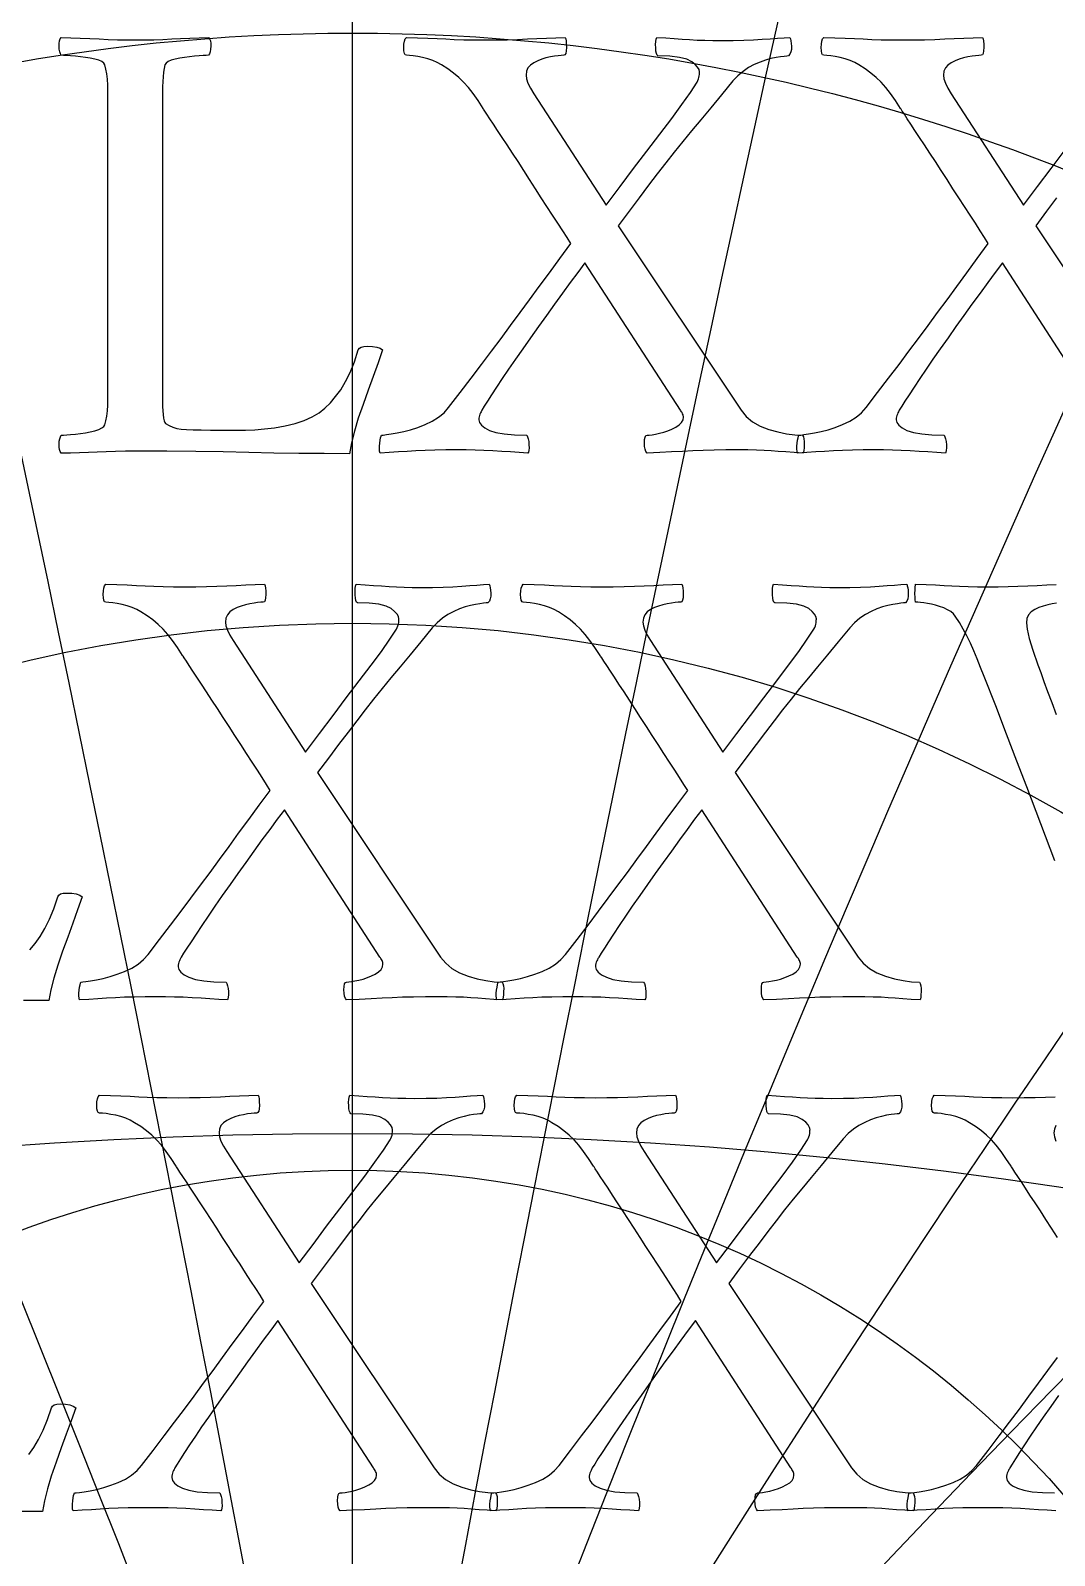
# Model space of a CAD drawing. Header units: millimetres. Extents: x -76 to 76, y -76 to 86.
# Drawn here: x -2.04 to 4.44, y 26.64 to 36.27 of the extents above; entities that cross this region are included whole.
import ezdxf

# ---------------------------------------------------------------- set-up
doc = ezdxf.new("R2010")
doc.units = ezdxf.units.MM
for name, color, linetype in [('ENGRAVE', 7, 'Continuous'), ('ENGRAVE_FINE', 8, 'Continuous'), ('GUIDE', 3, 'Continuous'), ('TEXT', 5, 'Continuous')]:
    doc.layers.add(name, color=color, linetype=linetype)

msp = doc.modelspace()

# ---------------------------------------------------------------- linework, layer by layer
at = {"layer": 'ENGRAVE'}
msp.add_lwpolyline([(0, -68.4), (0, 68.4)], dxfattribs=at)
for centre, radius in [((0, 0), 68.4), ((0, 30.813), 30.813), ((0, 28.8188), 26.4723), ((0, 27.2162), 22.5103), ((0, 0), 44.7739), ((0, 25.9327), 18.8412), ((0, 24.9158), 15.3988), ((0, 24.1272), 12.13), ((0, 23.539), 8.9911), ((0, 0), 29.3085), ((0, 23.1318), 5.9447)]:
    msp.add_circle(centre, radius, dxfattribs=at)
for centre, radius, start, end in [((0, 33.2996), 35.6461, 104.43657, 75.56343), ((0, 36.4224), 41.1283, 146.34303, 33.65697), ((0, 40.3911), 47.4826, 168.07606, 11.92394), ((0, 45.5234), 55.0404, 184.84521, 355.15479), ((0, 52.3215), 64.3186, 199.041634, 340.958366)]:
    msp.add_arc(centre, radius, start, end, dxfattribs=at)
at = {"layer": 'ENGRAVE_FINE'}
for centre, radius, start, end in [((-313.8692, -32.5302), 318.7111, 3.256593, 18.285878), ((-313.8692, -32.5302), 318.7111, 3.256593, 18.285878), ((313.8692, -32.5302), 318.7111, 161.714122, 176.743407), ((313.8692, -32.5302), 318.7111, 161.714122, 176.743407), ((-152.0553, -32.5302), 161.8139, 6.558023, 36.869498), ((-152.0553, -32.5302), 161.8139, 6.558023, 36.869498), ((152.0553, -32.5302), 161.8139, 143.130502, 173.441977), ((152.0553, -32.5302), 161.8139, 143.130502, 173.441977), ((-95.8579, -32.5302), 110.6872, 9.951474, 56.069558), ((-95.8579, -32.5302), 110.6872, 9.951474, 56.069558), ((95.8579, -32.5302), 110.6872, 123.930442, 170.048526), ((95.8579, -32.5302), 110.6872, 123.930442, 170.048526), ((-65.9559, -32.5302), 86.0994, 13.489072, 76.236453), ((-65.9559, -32.5302), 86.0994, 13.489072, 76.236453), ((65.9559, -32.5302), 86.0994, 103.763547, 166.510928), ((65.9559, -32.5302), 86.0994, 103.763547, 166.510928), ((-46.4388, -32.5302), 72.2459, 17.231004, 97.725349), ((-46.4388, -32.5302), 72.2459, 17.231004, 97.725349), ((46.4388, -32.5302), 72.2459, 82.274651, 162.768996), ((46.4388, -32.5302), 72.2459, 82.274651, 162.768996), ((-31.9526, -32.5302), 63.9053, 21.249547, 120.755909), ((-31.9526, -32.5302), 63.9053, 21.249547, 120.755909), ((31.9526, -32.5302), 63.9053, 59.244091, 158.750453), ((31.9526, -32.5302), 63.9053, 59.244091, 158.750453)]:
    msp.add_arc(centre, radius, start, end, dxfattribs=at)
at = {"layer": 'GUIDE'}
msp.add_circle((0, 0), 69.54, dxfattribs=at)
at = {"layer": 'TEXT'}
for points in [[(-1.2014, 34.0741), (-1.2014, 34.0695), (-1.2014, 34.0639), (-1.2014, 34.0574), (-1.2014, 34.0498), (-1.2014, 34.0302), (-1.2014, 34.0078), (-1.2014, 33.9827), (-1.2014, 33.9547), (-1.2012, 33.926), (-1.2004, 33.8986), (-1.1991, 33.8724), (-1.1974, 33.8475), (-1.1948, 33.8258), (-1.1913, 33.8091), (-1.1867, 33.7975), (-1.1812, 33.7909), (-1.1598, 33.7781), (-1.1362, 33.7681), (-1.1103, 33.7609), (-1.0821, 33.7565), (-1.0486, 33.7539), (-1.0067, 33.752), (-0.9566, 33.7508), (-0.898, 33.7504), (-0.6755, 33.7504), (-0.6175, 33.7521), (-0.5567, 33.757), (-0.4931, 33.7652), (-0.4268, 33.7767), (-0.3624, 33.7918), (-0.3049, 33.8106), (-0.2542, 33.8332), (-0.2103, 33.8597), (-0.1746, 33.8885), (-0.1401, 33.9224), (-0.1068, 33.9613), (-0.0748, 34.0053), (-0.0444, 34.0559), (-0.0157, 34.1145), (0.0113, 34.1813), (0.0364, 34.2561), (0.043, 34.2667), (0.0546, 34.2743), (0.0713, 34.2788), (0.093, 34.2804), (0.1264, 34.2788), (0.1537, 34.2743), (0.175, 34.2667), (0.1901, 34.2561), (0.1612, 34.1739), (0.131, 34.0892), (0.0995, 34.002), (0.0667, 33.9123), (0.0363, 33.8245), (0.0116, 33.7434), (-0.0072, 33.6688), (-0.0202, 33.6008), (-0.1798, 33.6013), (-0.3388, 33.6028), (-0.4973, 33.6053), (-0.6553, 33.6089), (-0.8181, 33.6124), (-0.9911, 33.6149), (-1.1741, 33.6164), (-1.3673, 33.617), (-1.4343, 33.6166), (-1.4977, 33.6154), (-1.5576, 33.6135), (-1.614, 33.6109), (-1.6691, 33.6082), (-1.7253, 33.6063), (-1.7824, 33.6052), (-1.8405, 33.6048), (-1.8475, 33.6144), (-1.8522, 33.6271), (-1.8546, 33.6427), (-1.8547, 33.6615), (-1.8531, 33.6802), (-1.8502, 33.6958), (-1.846, 33.7085), (-1.8405, 33.7181), (-1.8259, 33.7185), (-1.8062, 33.7196), (-1.7814, 33.7215), (-1.7516, 33.7242), (-1.7196, 33.7278), (-1.6883, 33.7327), (-1.6579, 33.7389), (-1.6282, 33.7464), (-1.6023, 33.7547), (-1.5832, 33.7636), (-1.5709, 33.7729), (-1.5655, 33.7828), (-1.5583, 33.8088), (-1.5528, 33.8384), (-1.5492, 33.8715), (-1.5473, 33.9082), (-1.5464, 33.9474), (-1.5458, 33.9881), (-1.5454, 34.0303), (-1.5453, 34.0741), (-1.5453, 35.7609), (-1.5454, 35.8048), (-1.5458, 35.8474), (-1.5464, 35.8887), (-1.5473, 35.9288), (-1.5492, 35.9663), (-1.5528, 36.0001), (-1.5583, 36.03), (-1.5655, 36.0562), (-1.5709, 36.0676), (-1.5832, 36.0774), (-1.6023, 36.0858), (-1.6282, 36.0926), (-1.6579, 36.0983), (-1.6883, 36.1032), (-1.7196, 36.1074), (-1.7516, 36.1108), (-1.7814, 36.1135), (-1.8062, 36.1153), (-1.8259, 36.1165), (-1.8405, 36.1169), (-1.846, 36.1265), (-1.8502, 36.1391), (-1.8531, 36.1548), (-1.8547, 36.1735), (-1.8546, 36.1922), (-1.8522, 36.2079), (-1.8475, 36.2205), (-1.8405, 36.2301), (-1.7801, 36.228), (-1.7202, 36.2256), (-1.6608, 36.2229), (-1.6019, 36.22), (-1.5435, 36.2174), (-1.4856, 36.2155), (-1.4282, 36.2143), (-1.3713, 36.2139), (-1.313, 36.2143), (-1.2555, 36.2155), (-1.1988, 36.2174), (-1.1428, 36.22), (-1.0865, 36.2229), (-1.029, 36.2256), (-0.9702, 36.228), (-0.9102, 36.2301), (-0.9032, 36.2205), (-0.8985, 36.2079), (-0.8961, 36.1922), (-0.896, 36.1735), (-0.8976, 36.1548), (-0.9006, 36.1391), (-0.9047, 36.1265), (-0.9102, 36.1169), (-0.9248, 36.1165), (-0.9445, 36.1153), (-0.9693, 36.1135), (-0.9992, 36.1108), (-1.031, 36.1074), (-1.0619, 36.1032), (-1.0917, 36.0983), (-1.1205, 36.0926), (-1.1458, 36.0858), (-1.165, 36.0774), (-1.1782, 36.0676), (-1.1852, 36.0562), (-1.1907, 36.0344), (-1.1948, 36.0097), (-1.1977, 35.9819), (-1.1994, 35.951), (-1.2003, 35.9179), (-1.2009, 35.8833), (-1.2013, 35.8471), (-1.2014, 35.8094), (-1.2014, 35.8034), (-1.2014, 35.7973), (-1.2014, 35.7912), (-1.2014, 35.7852), (-1.2014, 35.7791), (-1.2014, 35.773), (-1.2014, 35.767), (-1.2014, 35.7609)], [(0.8373, 36.2139), (0.9086, 36.2143), (0.9769, 36.2155), (1.0421, 36.2174), (1.1043, 36.22), (1.1648, 36.2229), (1.2247, 36.2256), (1.2841, 36.228), (1.343, 36.2301), (1.3465, 36.22), (1.3491, 36.2059), (1.3506, 36.1877), (1.3511, 36.1654), (1.3501, 36.1442), (1.347, 36.129), (1.342, 36.1199), (1.3349, 36.1169), (1.319, 36.1162), (1.2995, 36.1143), (1.2765, 36.1112), (1.25, 36.1068), (1.2221, 36.1007), (1.1953, 36.0926), (1.1696, 36.0825), (1.1448, 36.0703), (1.1235, 36.0556), (1.1084, 36.0375), (1.0993, 36.0161), (1.0962, 35.9915), (1.0993, 35.9674), (1.1084, 35.9399), (1.1235, 35.9088), (1.1448, 35.8742), (1.6019, 35.1703), (1.6899, 35.2879), (1.7758, 35.4019), (1.8598, 35.5124), (1.9417, 35.6193), (2.017, 35.7187), (2.0812, 35.8064), (2.1343, 35.8825), (2.1763, 35.947), (2.1817, 35.9571), (2.1859, 35.9672), (2.1888, 35.9773), (2.1905, 35.9874), (2.1913, 35.9965), (2.192, 36.0036), (2.1924, 36.0087), (2.1925, 36.0117), (2.1894, 36.0264), (2.1803, 36.042), (2.1652, 36.0587), (2.1439, 36.0764), (2.1123, 36.0923), (2.0661, 36.1037), (2.0051, 36.1105), (1.9295, 36.1128), (1.9241, 36.1175), (1.9199, 36.1275), (1.917, 36.1428), (1.9154, 36.1634), (1.915, 36.185), (1.9159, 36.2033), (1.918, 36.2184), (1.9215, 36.2301), (1.9785, 36.2262), (2.0322, 36.2225), (2.0826, 36.2191), (2.1298, 36.216), (2.1764, 36.2133), (2.2253, 36.2114), (2.2765, 36.2103), (2.33, 36.2099), (2.4038, 36.2104), (2.4716, 36.2119), (2.5333, 36.2145), (2.5889, 36.218), (2.6392, 36.2218), (2.685, 36.2251), (2.7262, 36.2279), (2.7628, 36.2301), (2.7665, 36.2205), (2.7694, 36.2079), (2.7716, 36.1922), (2.773, 36.1735), (2.7726, 36.1545), (2.7694, 36.1381), (2.7635, 36.1242), (2.7548, 36.1128), (2.7438, 36.1122), (2.7269, 36.1103), (2.7043, 36.1071), (2.6759, 36.1027), (2.6438, 36.0961), (2.6101, 36.0865), (2.575, 36.0739), (2.5383, 36.0582), (2.5018, 36.0389), (2.467, 36.0152), (2.434, 35.9873), (2.4028, 35.9551), (2.3304, 35.8671), (2.2628, 35.7852), (2.1999, 35.7093), (2.1419, 35.6395), (2.0867, 35.5725), (2.0322, 35.505), (1.9785, 35.437), (1.9255, 35.3685), (1.8706, 35.2965), (1.8112, 35.2178), (1.7473, 35.1326), (1.6787, 35.0409), (2.4554, 33.8758), (2.4875, 33.8364), (2.5272, 33.803), (2.5745, 33.7757), (2.6294, 33.7545), (2.6867, 33.7386), (2.7416, 33.7272), (2.7939, 33.7204), (2.8437, 33.7181), (2.8489, 33.7082), (2.8523, 33.6948), (2.854, 33.6779), (2.8539, 33.6574), (2.8527, 33.6374), (2.8513, 33.622), (2.8497, 33.6111), (2.8478, 33.6048), (2.7912, 33.6087), (2.7386, 33.6124), (2.69, 33.6158), (2.6455, 33.619), (2.6008, 33.6216), (2.5515, 33.6235), (2.4976, 33.6247), (2.4392, 33.625), (2.359, 33.6247), (2.284, 33.6235), (2.2143, 33.6216), (2.15, 33.619), (2.0857, 33.6158), (2.016, 33.6124), (1.941, 33.6087), (1.8608, 33.6048), (1.8537, 33.6149), (1.8486, 33.6291), (1.8456, 33.6473), (1.8446, 33.6695), (1.8456, 33.6908), (1.8486, 33.7059), (1.8537, 33.715), (1.8608, 33.7181), (1.8748, 33.7188), (1.8926, 33.7211), (1.9142, 33.7249), (1.9397, 33.7302), (1.9666, 33.7372), (1.9927, 33.7459), (2.0182, 33.7564), (2.0428, 33.7686), (2.064, 33.7824), (2.0792, 33.7975), (2.0883, 33.8138), (2.0913, 33.8313), (2.091, 33.8358), (2.0898, 33.841), (2.0879, 33.8469), (2.0853, 33.8536), (2.0821, 33.8603), (2.0787, 33.8662), (2.075, 33.8714), (2.0711, 33.8758), (1.4684, 34.8062), (1.423, 34.7459), (1.3759, 34.6823), (1.3269, 34.6155), (1.2762, 34.5453), (1.2251, 34.4739), (1.1746, 34.4032), (1.1249, 34.3333), (1.076, 34.2642), (1.0292, 34.1974), (0.986, 34.1347), (0.9463, 34.0761), (0.9102, 34.0215), (0.8786, 33.9729), (0.8525, 33.9325), (0.832, 33.9001), (0.8171, 33.8758), (0.8148, 33.8713), (0.8121, 33.8657), (0.8088, 33.8592), (0.805, 33.8516), (0.8014, 33.8432), (0.7989, 33.8344), (0.7974, 33.825), (0.7969, 33.8152), (0.8012, 33.7973), (0.8141, 33.7803), (0.8356, 33.764), (0.8657, 33.7484), (0.9061, 33.7351), (0.9587, 33.7257), (1.0234, 33.72), (1.1003, 33.7181), (1.1057, 33.7082), (1.1099, 33.6948), (1.1128, 33.6779), (1.1144, 33.6574), (1.1148, 33.6374), (1.1139, 33.622), (1.1118, 33.6111), (1.1084, 33.6048), (1.0535, 33.6087), (0.9981, 33.6124), (0.9423, 33.6158), (0.8859, 33.619), (0.8295, 33.6216), (0.7736, 33.6235), (0.7183, 33.6247), (0.6634, 33.625), (0.5893, 33.6247), (0.5208, 33.6235), (0.4579, 33.6216), (0.4005, 33.619), (0.3454, 33.6158), (0.2892, 33.6124), (0.2321, 33.6087), (0.1739, 33.6048), (0.1708, 33.6163), (0.1694, 33.6306), (0.1698, 33.6477), (0.1719, 33.6675), (0.1748, 33.6866), (0.1775, 33.7014), (0.1799, 33.7119), (0.182, 33.7181), (0.1943, 33.719), (0.2149, 33.7216), (0.2438, 33.726), (0.2811, 33.7322), (0.3234, 33.7408), (0.3671, 33.7525), (0.4124, 33.7671), (0.4591, 33.7848), (0.504, 33.8059), (0.5436, 33.8308), (0.5778, 33.8595), (0.6068, 33.892), (0.6798, 33.9871), (0.7494, 34.0781), (0.8154, 34.1651), (0.8778, 34.248), (0.9384, 34.329), (0.9986, 34.4103), (1.0587, 34.4918), (1.1185, 34.5736), (1.1795, 34.6572), (1.2434, 34.744), (1.31, 34.8342), (1.3794, 34.9276), (1.3555, 34.9661), (1.3283, 35.009), (1.2979, 35.0561), (1.2641, 35.1076), (1.2285, 35.1618), (1.1923, 35.2173), (1.1557, 35.2741), (1.1185, 35.3321), (1.0816, 35.3897), (1.0457, 35.4454), (1.0108, 35.499), (0.9769, 35.5505), (0.9451, 35.5988), (0.9162, 35.6426), (0.8904, 35.6818), (0.8677, 35.7164), (0.8491, 35.7447), (0.8358, 35.7649), (0.8279, 35.7771), (0.8252, 35.7811), (0.7932, 35.8309), (0.762, 35.8752), (0.7315, 35.9138), (0.7018, 35.947), (0.6711, 35.9765), (0.6376, 36.0046), (0.6013, 36.0312), (0.5623, 36.0562), (0.5351, 36.0712), (0.5062, 36.084), (0.4754, 36.0945), (0.4429, 36.1027), (0.4115, 36.1089), (0.3838, 36.1133), (0.3599, 36.116), (0.3398, 36.1169), (0.3327, 36.1199), (0.3277, 36.129), (0.3246, 36.1442), (0.3236, 36.1654), (0.3246, 36.1877), (0.3277, 36.2059), (0.3327, 36.22), (0.3398, 36.2301), (0.41, 36.228), (0.4748, 36.2256), (0.5343, 36.2229), (0.5886, 36.22), (0.6428, 36.2174), (0.7023, 36.2155), (0.7672, 36.2143), (0.8373, 36.2139)], [(-1.0619, 32.7603), (-0.9906, 32.7607), (-0.9223, 32.7618), (-0.8571, 32.7637), (-0.7949, 32.7664), (-0.7344, 32.7693), (-0.6745, 32.7719), (-0.6151, 32.7743), (-0.5562, 32.7765), (-0.5527, 32.7664), (-0.5501, 32.7522), (-0.5486, 32.734), (-0.5481, 32.7118), (-0.5491, 32.6905), (-0.5522, 32.6754), (-0.5572, 32.6663), (-0.5643, 32.6632), (-0.5802, 32.6626), (-0.5997, 32.6607), (-0.6227, 32.6575), (-0.6492, 32.6531), (-0.6771, 32.647), (-0.7039, 32.639), (-0.7296, 32.6288), (-0.7544, 32.6167), (-0.7757, 32.6019), (-0.7908, 32.5838), (-0.7999, 32.5625), (-0.803, 32.5378), (-0.7999, 32.5138), (-0.7908, 32.4863), (-0.7757, 32.4552), (-0.7544, 32.4205), (-0.2973, 31.7167), (-0.2093, 31.8342), (-0.1234, 31.9482), (-0.0394, 32.0587), (0.0425, 32.1657), (0.1178, 32.265), (0.182, 32.3528), (0.2351, 32.4289), (0.2771, 32.4933), (0.2825, 32.5034), (0.2867, 32.5136), (0.2896, 32.5237), (0.2913, 32.5338), (0.2921, 32.5429), (0.2928, 32.55), (0.2931, 32.555), (0.2933, 32.5581), (0.2902, 32.5727), (0.2811, 32.5884), (0.266, 32.6051), (0.2447, 32.6228), (0.2131, 32.6387), (0.1669, 32.6501), (0.1059, 32.6569), (0.0303, 32.6592), (0.0249, 32.6639), (0.0207, 32.6738), (0.0178, 32.6891), (0.0162, 32.7097), (0.0158, 32.7314), (0.0167, 32.7497), (0.0188, 32.7647), (0.0222, 32.7765), (0.0793, 32.7726), (0.133, 32.7689), (0.1834, 32.7655), (0.2306, 32.7623), (0.2772, 32.7597), (0.3261, 32.7578), (0.3773, 32.7566), (0.4308, 32.7563), (0.5046, 32.7568), (0.5724, 32.7583), (0.6341, 32.7608), (0.6897, 32.7644), (0.74, 32.7682), (0.7858, 32.7714), (0.827, 32.7742), (0.8636, 32.7765), (0.8673, 32.7669), (0.8702, 32.7542), (0.8724, 32.7386), (0.8738, 32.7199), (0.8734, 32.7009), (0.8702, 32.6845), (0.8643, 32.6706), (0.8556, 32.6592), (0.8446, 32.6586), (0.8277, 32.6567), (0.8051, 32.6535), (0.7767, 32.6491), (0.7446, 32.6425), (0.7109, 32.6329), (0.6758, 32.6203), (0.6391, 32.6046), (0.6026, 32.5852), (0.5678, 32.5616), (0.5348, 32.5337), (0.5036, 32.5014), (0.4312, 32.4134), (0.3636, 32.3315), (0.3007, 32.2557), (0.2427, 32.1859), (0.1875, 32.1189), (0.133, 32.0514), (0.0793, 31.9834), (0.0263, 31.9149), (-0.0286, 31.8428), (-0.088, 31.7642), (-0.1519, 31.679), (-0.2205, 31.5872), (0.5562, 30.4222), (0.5883, 30.3828), (0.628, 30.3494), (0.6753, 30.3221), (0.7302, 30.3009), (0.7875, 30.2849), (0.8424, 30.2736), (0.8947, 30.2667), (0.9445, 30.2644), (0.9497, 30.2546), (0.9531, 30.2412), (0.9548, 30.2243), (0.9547, 30.2038), (0.9535, 30.1838), (0.9521, 30.1684), (0.9505, 30.1575), (0.9486, 30.1512), (0.892, 30.1551), (0.8394, 30.1588), (0.7908, 30.1622), (0.7463, 30.1653), (0.7016, 30.168), (0.6523, 30.1699), (0.5984, 30.171), (0.54, 30.1714), (0.4598, 30.171), (0.3848, 30.1699), (0.3151, 30.168), (0.2508, 30.1653), (0.1865, 30.1622), (0.1168, 30.1588), (0.0418, 30.1551), (-0.0384, 30.1512), (-0.0455, 30.1613), (-0.0506, 30.1755), (-0.0536, 30.1937), (-0.0546, 30.2159), (-0.0536, 30.2371), (-0.0506, 30.2523), (-0.0455, 30.2614), (-0.0384, 30.2644), (-0.0244, 30.2652), (-0.0066, 30.2675), (0.015, 30.2713), (0.0405, 30.2766), (0.0674, 30.2835), (0.0935, 30.2923), (0.119, 30.3028), (0.1436, 30.315), (0.1648, 30.3288), (0.18, 30.3438), (0.1891, 30.3601), (0.1921, 30.3777), (0.1918, 30.3821), (0.1906, 30.3873), (0.1887, 30.3933), (0.1861, 30.4), (0.1829, 30.4067), (0.1795, 30.4126), (0.1758, 30.4178), (0.1719, 30.4222), (-0.4308, 31.3526), (-0.4762, 31.2923), (-0.5233, 31.2287), (-0.5723, 31.1618), (-0.623, 31.0917), (-0.6742, 31.0203), (-0.7246, 30.9496), (-0.7743, 30.8797), (-0.8232, 30.8105), (-0.87, 30.7438), (-0.9132, 30.6811), (-0.9529, 30.6224), (-0.989, 30.5678), (-1.0206, 30.5193), (-1.0467, 30.4788), (-1.0672, 30.4465), (-1.0821, 30.4222), (-1.0844, 30.4177), (-1.0871, 30.4121), (-1.0904, 30.4055), (-1.0942, 30.3979), (-1.0978, 30.3896), (-1.1003, 30.3807), (-1.1018, 30.3714), (-1.1023, 30.3615), (-1.098, 30.3437), (-1.0851, 30.3266), (-1.0636, 30.3103), (-1.0335, 30.2948), (-0.9931, 30.2815), (-0.9405, 30.272), (-0.8758, 30.2663), (-0.7989, 30.2644), (-0.7935, 30.2546), (-0.7893, 30.2412), (-0.7864, 30.2243), (-0.7848, 30.2038), (-0.7844, 30.1838), (-0.7853, 30.1684), (-0.7874, 30.1575), (-0.7908, 30.1512), (-0.8457, 30.1551), (-0.9011, 30.1588), (-0.9569, 30.1622), (-1.0133, 30.1653), (-1.0697, 30.168), (-1.1256, 30.1699), (-1.1809, 30.171), (-1.2358, 30.1714), (-1.3099, 30.171), (-1.3784, 30.1699), (-1.4413, 30.168), (-1.4987, 30.1653), (-1.5538, 30.1622), (-1.61, 30.1588), (-1.6671, 30.1551), (-1.7253, 30.1512), (-1.7284, 30.1627), (-1.7298, 30.177), (-1.7294, 30.194), (-1.7273, 30.2139), (-1.7244, 30.233), (-1.7217, 30.2478), (-1.7193, 30.2583), (-1.7172, 30.2644), (-1.7049, 30.2653), (-1.6843, 30.268), (-1.6554, 30.2724), (-1.6181, 30.2786), (-1.5758, 30.2872), (-1.5321, 30.2988), (-1.4868, 30.3135), (-1.4401, 30.3312), (-1.3952, 30.3523), (-1.3556, 30.3772), (-1.3214, 30.4059), (-1.2924, 30.4384), (-1.2194, 30.5335), (-1.1498, 30.6245), (-1.0839, 30.7114), (-1.0214, 30.7944), (-0.9609, 30.8754), (-0.9006, 30.9567), (-0.8405, 31.0382), (-0.7807, 31.12), (-0.7197, 31.2036), (-0.6558, 31.2904), (-0.5892, 31.3805), (-0.5198, 31.474), (-0.5437, 31.5125), (-0.5709, 31.5554), (-0.6013, 31.6025), (-0.6351, 31.654), (-0.6707, 31.7082), (-0.7069, 31.7637), (-0.7436, 31.8204), (-0.7807, 31.8785), (-0.8176, 31.9361), (-0.8535, 31.9917), (-0.8884, 32.0453), (-0.9223, 32.0969), (-0.9542, 32.1452), (-0.983, 32.1889), (-1.0088, 32.2281), (-1.0315, 32.2628), (-1.0501, 32.2911), (-1.0634, 32.3113), (-1.0713, 32.3234), (-1.074, 32.3275), (-1.106, 32.3773), (-1.1372, 32.4215), (-1.1677, 32.4602), (-1.1974, 32.4933), (-1.2281, 32.5229), (-1.2616, 32.551), (-1.2979, 32.5775), (-1.3369, 32.6026), (-1.3641, 32.6176), (-1.3931, 32.6304), (-1.4238, 32.6409), (-1.4563, 32.6491), (-1.4877, 32.6553), (-1.5154, 32.6597), (-1.5393, 32.6623), (-1.5594, 32.6632), (-1.5665, 32.6663), (-1.5715, 32.6754), (-1.5746, 32.6905), (-1.5756, 32.7118), (-1.5746, 32.734), (-1.5715, 32.7522), (-1.5665, 32.7664), (-1.5594, 32.7765), (-1.4893, 32.7743), (-1.4244, 32.7719), (-1.3649, 32.7693), (-1.3106, 32.7664), (-1.2564, 32.7637), (-1.1969, 32.7618), (-1.132, 32.7607), (-1.0619, 32.7603)], [(1.5756, 32.7603), (1.6469, 32.7607), (1.7151, 32.7618), (1.7804, 32.7637), (1.8426, 32.7664), (1.903, 32.7693), (1.9629, 32.7719), (2.0223, 32.7743), (2.0812, 32.7765), (2.0848, 32.7664), (2.0873, 32.7522), (2.0888, 32.734), (2.0893, 32.7118), (2.0883, 32.6905), (2.0853, 32.6754), (2.0802, 32.6663), (2.0731, 32.6632), (2.0572, 32.6626), (2.0377, 32.6607), (2.0147, 32.6575), (1.9882, 32.6531), (1.9604, 32.647), (1.9336, 32.639), (1.9078, 32.6288), (1.883, 32.6167), (1.8618, 32.6019), (1.8466, 32.5838), (1.8375, 32.5625), (1.8345, 32.5378), (1.8375, 32.5138), (1.8466, 32.4863), (1.8618, 32.4552), (1.883, 32.4205), (2.3401, 31.7167), (2.4281, 31.8342), (2.5141, 31.9482), (2.598, 32.0587), (2.6799, 32.1657), (2.7553, 32.265), (2.8195, 32.3528), (2.8726, 32.4289), (2.9145, 32.4933), (2.92, 32.5034), (2.9241, 32.5136), (2.9271, 32.5237), (2.9287, 32.5338), (2.9296, 32.5429), (2.9302, 32.55), (2.9306, 32.555), (2.9307, 32.5581), (2.9277, 32.5727), (2.9186, 32.5884), (2.9034, 32.6051), (2.8822, 32.6228), (2.8506, 32.6387), (2.8043, 32.6501), (2.7434, 32.6569), (2.6678, 32.6592), (2.6623, 32.6639), (2.6582, 32.6738), (2.6553, 32.6891), (2.6536, 32.7097), (2.6532, 32.7314), (2.6541, 32.7497), (2.6563, 32.7647), (2.6597, 32.7765), (2.7167, 32.7726), (2.7704, 32.7689), (2.8209, 32.7655), (2.868, 32.7623), (2.9147, 32.7597), (2.9636, 32.7578), (3.0148, 32.7566), (3.0683, 32.7563), (3.1421, 32.7568), (3.2098, 32.7583), (3.2715, 32.7608), (3.3271, 32.7644), (3.3775, 32.7682), (3.4232, 32.7714), (3.4644, 32.7742), (3.5011, 32.7765), (3.5048, 32.7669), (3.5077, 32.7542), (3.5098, 32.7386), (3.5112, 32.7199), (3.5108, 32.7009), (3.5077, 32.6845), (3.5017, 32.6706), (3.493, 32.6592), (3.482, 32.6586), (3.4652, 32.6567), (3.4426, 32.6535), (3.4141, 32.6491), (3.382, 32.6425), (3.3484, 32.6329), (3.3132, 32.6203), (3.2766, 32.6046), (3.24, 32.5852), (3.2053, 32.5616), (3.1723, 32.5337), (3.1411, 32.5014), (3.0686, 32.4134), (3.001, 32.3315), (2.9382, 32.2557), (2.8802, 32.1859), (2.8249, 32.1189), (2.7704, 32.0514), (2.7167, 31.9834), (2.6637, 31.9149), (2.6089, 31.8428), (2.5495, 31.7642), (2.4855, 31.679), (2.417, 31.5872), (3.1937, 30.4222), (3.2258, 30.3828), (3.2655, 30.3494), (3.3127, 30.3221), (3.3676, 30.3009), (3.425, 30.2849), (3.4798, 30.2736), (3.5322, 30.2667), (3.582, 30.2644), (3.5872, 30.2546), (3.5906, 30.2412), (3.5922, 30.2243), (3.5921, 30.2038), (3.591, 30.1838), (3.5896, 30.1684), (3.5879, 30.1575), (3.586, 30.1512), (3.5294, 30.1551), (3.4768, 30.1588), (3.4283, 30.1622), (3.3838, 30.1653), (3.339, 30.168), (3.2897, 30.1699), (3.2359, 30.171), (3.1775, 30.1714), (3.0972, 30.171), (3.0222, 30.1699), (2.9526, 30.168), (2.8882, 30.1653), (2.8239, 30.1622), (2.7542, 30.1588), (2.6793, 30.1551), (2.599, 30.1512), (2.5919, 30.1613), (2.5869, 30.1755), (2.5838, 30.1937), (2.5828, 30.2159), (2.5838, 30.2371), (2.5869, 30.2523), (2.5919, 30.2614), (2.599, 30.2644), (2.613, 30.2652), (2.6309, 30.2675), (2.6525, 30.2713), (2.6779, 30.2766), (2.7048, 30.2835), (2.731, 30.2923), (2.7564, 30.3028), (2.781, 30.315), (2.8023, 30.3288), (2.8175, 30.3438), (2.8266, 30.3601), (2.8296, 30.3777), (2.8292, 30.3821), (2.8281, 30.3873), (2.8262, 30.3933), (2.8235, 30.4), (2.8204, 30.4067), (2.8169, 30.4126), (2.8133, 30.4178), (2.8094, 30.4222), (2.2066, 31.3526), (2.1613, 31.2923), (2.1141, 31.2287), (2.0652, 31.1618), (2.0145, 31.0917), (1.9633, 31.0203), (1.9129, 30.9496), (1.8632, 30.8797), (1.8143, 30.8105), (1.7675, 30.7438), (1.7243, 30.6811), (1.6846, 30.6224), (1.6484, 30.5678), (1.6168, 30.5193), (1.5908, 30.4788), (1.5703, 30.4465), (1.5554, 30.4222), (1.5531, 30.4177), (1.5503, 30.4121), (1.547, 30.4055), (1.5432, 30.3979), (1.5397, 30.3896), (1.5372, 30.3807), (1.5356, 30.3714), (1.5351, 30.3615), (1.5394, 30.3437), (1.5523, 30.3266), (1.5738, 30.3103), (1.6039, 30.2948), (1.6444, 30.2815), (1.6969, 30.272), (1.7617, 30.2663), (1.8385, 30.2644), (1.844, 30.2546), (1.8481, 30.2412), (1.851, 30.2243), (1.8527, 30.2038), (1.8531, 30.1838), (1.8522, 30.1684), (1.85, 30.1575), (1.8466, 30.1512), (1.7918, 30.1551), (1.7364, 30.1588), (1.6805, 30.1622), (1.6241, 30.1653), (1.5678, 30.168), (1.5119, 30.1699), (1.4565, 30.171), (1.4016, 30.1714), (1.3276, 30.171), (1.2591, 30.1699), (1.1961, 30.168), (1.1387, 30.1653), (1.0836, 30.1622), (1.0275, 30.1588), (0.9703, 30.1551), (0.9122, 30.1512), (0.909, 30.1627), (0.9076, 30.177), (0.908, 30.194), (0.9102, 30.2139), (0.9131, 30.233), (0.9157, 30.2478), (0.9181, 30.2583), (0.9203, 30.2644), (0.9325, 30.2653), (0.9531, 30.268), (0.9821, 30.2724), (1.0194, 30.2786), (1.0616, 30.2872), (1.1053, 30.2988), (1.1506, 30.3135), (1.1974, 30.3312), (1.2422, 30.3523), (1.2818, 30.3772), (1.3161, 30.4059), (1.345, 30.4384), (1.4181, 30.5335), (1.4876, 30.6245), (1.5536, 30.7114), (1.616, 30.7944), (1.6766, 30.8754), (1.7369, 30.9567), (1.7969, 31.0382), (1.8567, 31.12), (1.9178, 31.2036), (1.9816, 31.2904), (2.0482, 31.3805), (2.1176, 31.474), (2.0938, 31.5125), (2.0666, 31.5554), (2.0361, 31.6025), (2.0024, 31.654), (1.9667, 31.7082), (1.9306, 31.7637), (1.8939, 31.8204), (1.8567, 31.8785), (1.8198, 31.9361), (1.7839, 31.9917), (1.749, 32.0453), (1.7151, 32.0969), (1.6833, 32.1452), (1.6545, 32.1889), (1.6287, 32.2281), (1.6059, 32.2628), (1.5873, 32.2911), (1.5741, 32.3113), (1.5661, 32.3234), (1.5635, 32.3275), (1.5315, 32.3773), (1.5002, 32.4215), (1.4698, 32.4602), (1.4401, 32.4933), (1.4094, 32.5229), (1.3759, 32.551), (1.3396, 32.5775), (1.3005, 32.6026), (1.2733, 32.6176), (1.2444, 32.6304), (1.2137, 32.6409), (1.1812, 32.6491), (1.1497, 32.6553), (1.122, 32.6597), (1.0981, 32.6623), (1.078, 32.6632), (1.071, 32.6663), (1.0659, 32.6754), (1.0629, 32.6905), (1.0619, 32.7118), (1.0629, 32.734), (1.0659, 32.7522), (1.071, 32.7664), (1.078, 32.7765), (1.1482, 32.7743), (1.213, 32.7719), (1.2726, 32.7693), (1.3268, 32.7664), (1.381, 32.7637), (1.4406, 32.7618), (1.5054, 32.7607), (1.5756, 32.7603)], [(-1.1023, 29.534), (-1.031, 29.5344), (-0.9627, 29.5355), (-0.8975, 29.5374), (-0.8353, 29.5401), (-0.7749, 29.543), (-0.715, 29.5457), (-0.6556, 29.5481), (-0.5967, 29.5502), (-0.5931, 29.5401), (-0.5906, 29.5259), (-0.5891, 29.5077), (-0.5886, 29.4855), (-0.5896, 29.4642), (-0.5926, 29.4491), (-0.5977, 29.44), (-0.6048, 29.4369), (-0.6207, 29.4363), (-0.6401, 29.4344), (-0.6632, 29.4313), (-0.6897, 29.4268), (-0.7175, 29.4208), (-0.7443, 29.4127), (-0.7701, 29.4026), (-0.7949, 29.3904), (-0.8161, 29.3756), (-0.8313, 29.3576), (-0.8404, 29.3362), (-0.8434, 29.3115), (-0.8404, 29.2875), (-0.8313, 29.26), (-0.8161, 29.2289), (-0.7949, 29.1942), (-0.3378, 28.4904), (-0.2498, 28.6079), (-0.1638, 28.722), (-0.0799, 28.8324), (0.002, 28.9394), (0.0774, 29.0387), (0.1416, 29.1265), (0.1947, 29.2026), (0.2366, 29.267), (0.2421, 29.2772), (0.2462, 29.2873), (0.2492, 29.2974), (0.2508, 29.3075), (0.2517, 29.3166), (0.2523, 29.3237), (0.2527, 29.3287), (0.2528, 29.3318), (0.2498, 29.3464), (0.2407, 29.3621), (0.2255, 29.3788), (0.2043, 29.3965), (0.1727, 29.4124), (0.1264, 29.4238), (0.0655, 29.4306), (-0.0101, 29.4329), (-0.0155, 29.4376), (-0.0197, 29.4476), (-0.0226, 29.4629), (-0.0243, 29.4835), (-0.0247, 29.5051), (-0.0238, 29.5234), (-0.0216, 29.5385), (-0.0182, 29.5502), (0.0388, 29.5463), (0.0925, 29.5426), (0.143, 29.5392), (0.1901, 29.536), (0.2368, 29.5334), (0.2857, 29.5315), (0.3369, 29.5304), (0.3904, 29.53), (0.4642, 29.5305), (0.5319, 29.532), (0.5936, 29.5345), (0.6492, 29.5381), (0.6996, 29.5419), (0.7453, 29.5451), (0.7865, 29.5479), (0.8232, 29.5502), (0.8269, 29.5406), (0.8298, 29.528), (0.8319, 29.5123), (0.8333, 29.4936), (0.8329, 29.4746), (0.8298, 29.4582), (0.8238, 29.4443), (0.8151, 29.4329), (0.8041, 29.4323), (0.7873, 29.4304), (0.7647, 29.4272), (0.7362, 29.4228), (0.7041, 29.4162), (0.6705, 29.4066), (0.6353, 29.394), (0.5987, 29.3783), (0.5622, 29.3589), (0.5274, 29.3353), (0.4944, 29.3074), (0.4632, 29.2751), (0.3907, 29.1872), (0.3231, 29.1052), (0.2603, 29.0294), (0.2023, 28.9596), (0.147, 28.8926), (0.0925, 28.8251), (0.0388, 28.7571), (-0.0142, 28.6886), (-0.069, 28.6165), (-0.1284, 28.5379), (-0.1924, 28.4527), (-0.2609, 28.3609), (0.5158, 27.1959), (0.5479, 27.1565), (0.5876, 27.1231), (0.6348, 27.0958), (0.6897, 27.0746), (0.7471, 27.0586), (0.802, 27.0473), (0.8543, 27.0404), (0.9041, 27.0382), (0.9093, 27.0283), (0.9127, 27.0149), (0.9143, 26.998), (0.9142, 26.9775), (0.9131, 26.9575), (0.9117, 26.9421), (0.91, 26.9312), (0.9081, 26.9249), (0.8515, 26.9288), (0.7989, 26.9325), (0.7504, 26.9359), (0.7059, 26.9391), (0.6611, 26.9417), (0.6118, 26.9436), (0.558, 26.9447), (0.4996, 26.9451), (0.4193, 26.9447), (0.3443, 26.9436), (0.2747, 26.9417), (0.2103, 26.9391), (0.146, 26.9359), (0.0764, 26.9325), (0.0014, 26.9288), (-0.0789, 26.9249), (-0.086, 26.935), (-0.091, 26.9492), (-0.0941, 26.9674), (-0.0951, 26.9896), (-0.0941, 27.0109), (-0.091, 27.026), (-0.086, 27.0351), (-0.0789, 27.0382), (-0.0648, 27.0389), (-0.047, 27.0412), (-0.0254, 27.045), (0, 27.0503), (0.0269, 27.0572), (0.0531, 27.066), (0.0785, 27.0765), (0.1032, 27.0887), (0.1244, 27.1025), (0.1396, 27.1175), (0.1487, 27.1339), (0.1517, 27.1514), (0.1513, 27.1559), (0.1502, 27.161), (0.1483, 27.167), (0.1456, 27.1737), (0.1425, 27.1804), (0.1391, 27.1863), (0.1354, 27.1915), (0.1315, 27.1959), (-0.4713, 28.1263), (-0.5166, 28.066), (-0.5638, 28.0024), (-0.6127, 27.9356), (-0.6634, 27.8654), (-0.7146, 27.794), (-0.765, 27.7233), (-0.8147, 27.6534), (-0.8636, 27.5843), (-0.9104, 27.5175), (-0.9536, 27.4548), (-0.9933, 27.3962), (-1.0295, 27.3415), (-1.0611, 27.293), (-1.0871, 27.2526), (-1.1076, 27.2202), (-1.1225, 27.1959), (-1.1248, 27.1914), (-1.1276, 27.1858), (-1.1309, 27.1792), (-1.1347, 27.1717), (-1.1382, 27.1633), (-1.1407, 27.1545), (-1.1423, 27.1451), (-1.1428, 27.1352), (-1.1385, 27.1174), (-1.1256, 27.1004), (-1.1041, 27.084), (-1.074, 27.0685), (-1.0335, 27.0552), (-0.981, 27.0457), (-0.9162, 27.0401), (-0.8394, 27.0382), (-0.8339, 27.0283), (-0.8298, 27.0149), (-0.8269, 26.998), (-0.8252, 26.9775), (-0.8248, 26.9575), (-0.8257, 26.9421), (-0.8279, 26.9312), (-0.8313, 26.9249), (-0.8861, 26.9288), (-0.9415, 26.9325), (-0.9974, 26.9359), (-1.0538, 26.9391), (-1.1101, 26.9417), (-1.166, 26.9436), (-1.2214, 26.9447), (-1.2762, 26.9451), (-1.3503, 26.9447), (-1.4188, 26.9436), (-1.4818, 26.9417), (-1.5392, 26.9391), (-1.5943, 26.9359), (-1.6504, 26.9325), (-1.7076, 26.9288), (-1.7657, 26.9249), (-1.7689, 26.9364), (-1.7703, 26.9507), (-1.7699, 26.9678), (-1.7677, 26.9876), (-1.7648, 27.0067), (-1.7622, 27.0215), (-1.7598, 27.032), (-1.7576, 27.0382), (-1.7454, 27.039), (-1.7248, 27.0417), (-1.6958, 27.0461), (-1.6585, 27.0523), (-1.6163, 27.0609), (-1.5726, 27.0725), (-1.5273, 27.0872), (-1.4805, 27.1049), (-1.4357, 27.126), (-1.3961, 27.1509), (-1.3618, 27.1796), (-1.3329, 27.2121), (-1.2598, 27.3072), (-1.1903, 27.3982), (-1.1243, 27.4852), (-1.0619, 27.5681), (-1.0013, 27.6491), (-0.941, 27.7304), (-0.881, 27.8119), (-0.8212, 27.8937), (-0.7601, 27.9773), (-0.6963, 28.0641), (-0.6297, 28.1542), (-0.5603, 28.2477), (-0.5841, 28.2862), (-0.6113, 28.3291), (-0.6418, 28.3762), (-0.6755, 28.4277), (-0.7112, 28.4819), (-0.7473, 28.5374), (-0.784, 28.5942), (-0.8212, 28.6522), (-0.8581, 28.7098), (-0.894, 28.7654), (-0.9289, 28.819), (-0.9627, 28.8706), (-0.9946, 28.9189), (-1.0234, 28.9626), (-1.0492, 29.0018), (-1.072, 29.0365), (-1.0906, 29.0648), (-1.1038, 29.085), (-1.1118, 29.0971), (-1.1144, 29.1012), (-1.1464, 29.151), (-1.1776, 29.1952), (-1.2081, 29.2339), (-1.2378, 29.267), (-1.2685, 29.2966), (-1.302, 29.3247), (-1.3383, 29.3512), (-1.3774, 29.3763), (-1.4046, 29.3913), (-1.4335, 29.4041), (-1.4642, 29.4146), (-1.4967, 29.4228), (-1.5282, 29.429), (-1.5559, 29.4334), (-1.5798, 29.4361), (-1.5999, 29.4369), (-1.6069, 29.44), (-1.612, 29.4491), (-1.615, 29.4642), (-1.616, 29.4855), (-1.615, 29.5077), (-1.612, 29.5259), (-1.6069, 29.5401), (-1.5999, 29.5502), (-1.5297, 29.5481), (-1.4649, 29.5457), (-1.4053, 29.543), (-1.3511, 29.5401), (-1.2969, 29.5374), (-1.2373, 29.5355), (-1.1725, 29.5344), (-1.1023, 29.534)], [(1.5351, 29.534), (1.6064, 29.5344), (1.6747, 29.5355), (1.7399, 29.5374), (1.8021, 29.5401), (1.8625, 29.543), (1.9225, 29.5457), (1.9819, 29.5481), (2.0408, 29.5502), (2.0443, 29.5401), (2.0469, 29.5259), (2.0484, 29.5077), (2.0489, 29.4855), (2.0479, 29.4642), (2.0448, 29.4491), (2.0398, 29.44), (2.0327, 29.4369), (2.0168, 29.4363), (1.9973, 29.4344), (1.9743, 29.4313), (1.9477, 29.4268), (1.9199, 29.4208), (1.8931, 29.4127), (1.8673, 29.4026), (1.8426, 29.3904), (1.8213, 29.3756), (1.8062, 29.3576), (1.7971, 29.3362), (1.794, 29.3115), (1.7971, 29.2875), (1.8062, 29.26), (1.8213, 29.2289), (1.8426, 29.1942), (2.2997, 28.4904), (2.3877, 28.6079), (2.4736, 28.722), (2.5576, 28.8324), (2.6395, 28.9394), (2.7148, 29.0387), (2.779, 29.1265), (2.8321, 29.2026), (2.8741, 29.267), (2.8795, 29.2772), (2.8837, 29.2873), (2.8866, 29.2974), (2.8882, 29.3075), (2.8891, 29.3166), (2.8898, 29.3237), (2.8901, 29.3287), (2.8903, 29.3318), (2.8872, 29.3464), (2.8781, 29.3621), (2.863, 29.3788), (2.8417, 29.3965), (2.8101, 29.4124), (2.7639, 29.4238), (2.7029, 29.4306), (2.6273, 29.4329), (2.6219, 29.4376), (2.6177, 29.4476), (2.6148, 29.4629), (2.6132, 29.4835), (2.6128, 29.5051), (2.6137, 29.5234), (2.6158, 29.5385), (2.6192, 29.5502), (2.6763, 29.5463), (2.73, 29.5426), (2.7804, 29.5392), (2.8276, 29.536), (2.8742, 29.5334), (2.9231, 29.5315), (2.9743, 29.5304), (3.0278, 29.53), (3.1016, 29.5305), (3.1694, 29.532), (3.2311, 29.5345), (3.2867, 29.5381), (3.337, 29.5419), (3.3828, 29.5451), (3.424, 29.5479), (3.4606, 29.5502), (3.4643, 29.5406), (3.4672, 29.528), (3.4694, 29.5123), (3.4707, 29.4936), (3.4704, 29.4746), (3.4672, 29.4582), (3.4613, 29.4443), (3.4525, 29.4329), (3.4415, 29.4323), (3.4247, 29.4304), (3.4021, 29.4272), (3.3737, 29.4228), (3.3416, 29.4162), (3.3079, 29.4066), (3.2728, 29.394), (3.2361, 29.3783), (3.1996, 29.3589), (3.1648, 29.3353), (3.1318, 29.3074), (3.1006, 29.2751), (3.0282, 29.1872), (2.9606, 29.1052), (2.8977, 29.0294), (2.8397, 28.9596), (2.7845, 28.8926), (2.73, 28.8251), (2.6763, 28.7571), (2.6233, 28.6886), (2.5684, 28.6165), (2.509, 28.5379), (2.445, 28.4527), (2.3765, 28.3609), (3.1532, 27.1959), (3.1853, 27.1565), (3.225, 27.1231), (3.2723, 27.0958), (3.3271, 27.0746), (3.3845, 27.0586), (3.4394, 27.0473), (3.4917, 27.0404), (3.5415, 27.0382), (3.5467, 27.0283), (3.5501, 27.0149), (3.5518, 26.998), (3.5517, 26.9775), (3.5505, 26.9575), (3.5491, 26.9421), (3.5475, 26.9312), (3.5456, 26.9249), (3.489, 26.9288), (3.4364, 26.9325), (3.3878, 26.9359), (3.3433, 26.9391), (3.2986, 26.9417), (3.2493, 26.9436), (3.1954, 26.9447), (3.137, 26.9451), (3.0568, 26.9447), (2.9818, 26.9436), (2.9121, 26.9417), (2.8478, 26.9391), (2.7835, 26.9359), (2.7138, 26.9325), (2.6388, 26.9288), (2.5586, 26.9249), (2.5515, 26.935), (2.5464, 26.9492), (2.5434, 26.9674), (2.5424, 26.9896), (2.5434, 27.0109), (2.5464, 27.026), (2.5515, 27.0351), (2.5586, 27.0382), (2.5726, 27.0389), (2.5904, 27.0412), (2.612, 27.045), (2.6374, 27.0503), (2.6644, 27.0572), (2.6905, 27.066), (2.7159, 27.0765), (2.7406, 27.0887), (2.7618, 27.1025), (2.777, 27.1175), (2.7861, 27.1339), (2.7891, 27.1514), (2.7888, 27.1559), (2.7876, 27.161), (2.7857, 27.167), (2.7831, 27.1737), (2.7799, 27.1804), (2.7765, 27.1863), (2.7728, 27.1915), (2.7689, 27.1959), (2.1662, 28.1263), (2.1208, 28.066), (2.0737, 28.0024), (2.0247, 27.9356), (1.974, 27.8654), (1.9228, 27.794), (1.8724, 27.7233), (1.8227, 27.6534), (1.7738, 27.5843), (1.727, 27.5175), (1.6838, 27.4548), (1.6441, 27.3962), (1.608, 27.3415), (1.5763, 27.293), (1.5503, 27.2526), (1.5298, 27.2202), (1.5149, 27.1959), (1.5126, 27.1914), (1.5099, 27.1858), (1.5066, 27.1792), (1.5028, 27.1717), (1.4992, 27.1633), (1.4967, 27.1545), (1.4952, 27.1451), (1.4947, 27.1352), (1.499, 27.1174), (1.5119, 27.1004), (1.5334, 27.084), (1.5635, 27.0685), (1.6039, 27.0552), (1.6565, 27.0457), (1.7212, 27.0401), (1.7981, 27.0382), (1.8035, 27.0283), (1.8077, 27.0149), (1.8106, 26.998), (1.8122, 26.9775), (1.8126, 26.9575), (1.8117, 26.9421), (1.8096, 26.9312), (1.8062, 26.9249), (1.7513, 26.9288), (1.6959, 26.9325), (1.6401, 26.9359), (1.5837, 26.9391), (1.5273, 26.9417), (1.4714, 26.9436), (1.4161, 26.9447), (1.3612, 26.9451), (1.2871, 26.9447), (1.2186, 26.9436), (1.1557, 26.9417), (1.0983, 26.9391), (1.0431, 26.9359), (0.987, 26.9325), (0.9299, 26.9288), (0.8717, 26.9249), (0.8686, 26.9364), (0.8672, 26.9507), (0.8676, 26.9678), (0.8697, 26.9876), (0.8726, 27.0067), (0.8753, 27.0215), (0.8777, 27.032), (0.8798, 27.0382), (0.8921, 27.039), (0.9127, 27.0417), (0.9416, 27.0461), (0.9789, 27.0523), (1.0212, 27.0609), (1.0649, 27.0725), (1.1101, 27.0872), (1.1569, 27.1049), (1.2018, 27.126), (1.2414, 27.1509), (1.2756, 27.1796), (1.3046, 27.2121), (1.3776, 27.3072), (1.4472, 27.3982), (1.5131, 27.4852), (1.5756, 27.5681), (1.6361, 27.6491), (1.6964, 27.7304), (1.7565, 27.8119), (1.8163, 27.8937), (1.8773, 27.9773), (1.9412, 28.0641), (2.0078, 28.1542), (2.0772, 28.2477), (2.0533, 28.2862), (2.0261, 28.3291), (1.9957, 28.3762), (1.9619, 28.4277), (1.9263, 28.4819), (1.8901, 28.5374), (1.8534, 28.5942), (1.8163, 28.6522), (1.7794, 28.7098), (1.7435, 28.7654), (1.7086, 28.819), (1.6747, 28.8706), (1.6428, 28.9189), (1.614, 28.9626), (1.5882, 29.0018), (1.5655, 29.0365), (1.5469, 29.0648), (1.5336, 29.085), (1.5257, 29.0971), (1.523, 29.1012), (1.491, 29.151), (1.4598, 29.1952), (1.4293, 29.2339), (1.3996, 29.267), (1.3689, 29.2966), (1.3354, 29.3247), (1.2991, 29.3512), (1.2601, 29.3763), (1.2329, 29.3913), (1.2039, 29.4041), (1.1732, 29.4146), (1.1407, 29.4228), (1.1093, 29.429), (1.0816, 29.4334), (1.0577, 29.4361), (1.0376, 29.4369), (1.0305, 29.44), (1.0254, 29.4491), (1.0224, 29.4642), (1.0214, 29.4855), (1.0224, 29.5077), (1.0254, 29.5259), (1.0305, 29.5401), (1.0376, 29.5502), (1.1077, 29.5481), (1.1726, 29.5457), (1.2321, 29.543), (1.2864, 29.5401), (1.3406, 29.5374), (1.4001, 29.5355), (1.465, 29.5344), (1.5351, 29.534)]]:
    msp.add_lwpolyline(points, close=True, dxfattribs=at)
for points in [[(4.7086, 33.8758), (4.1058, 34.8062), (4.0605, 34.7459), (4.0133, 34.6823), (3.9644, 34.6155), (3.9137, 34.5453), (3.8625, 34.4739), (3.8121, 34.4032), (3.7624, 34.3333), (3.7135, 34.2642), (3.6667, 34.1974), (3.6235, 34.1347), (3.5838, 34.0761), (3.5476, 34.0215), (3.516, 33.9729), (3.49, 33.9325), (3.4695, 33.9001), (3.4546, 33.8758), (3.4523, 33.8713), (3.4495, 33.8657), (3.4462, 33.8592), (3.4424, 33.8516), (3.4389, 33.8432), (3.4364, 33.8344), (3.4348, 33.825), (3.4343, 33.8152), (3.4386, 33.7973), (3.4515, 33.7803), (3.473, 33.764), (3.5031, 33.7484), (3.5436, 33.7351), (3.5961, 33.7257), (3.6609, 33.72), (3.7377, 33.7181), (3.7432, 33.7082), (3.7473, 33.6948), (3.7502, 33.6779), (3.7519, 33.6574), (3.7523, 33.6374), (3.7514, 33.622), (3.7492, 33.6111), (3.7458, 33.6048), (3.691, 33.6087), (3.6356, 33.6124), (3.5797, 33.6158), (3.5233, 33.619), (3.467, 33.6216), (3.4111, 33.6235), (3.3557, 33.6247), (3.3009, 33.625), (3.2268, 33.6247), (3.1583, 33.6235), (3.0953, 33.6216), (3.0379, 33.619), (2.9828, 33.6158), (2.9267, 33.6124), (2.8695, 33.6087), (2.8114, 33.6048), (2.8082, 33.6163), (2.8068, 33.6306), (2.8072, 33.6477), (2.8094, 33.6675), (2.8123, 33.6866), (2.8149, 33.7014), (2.8173, 33.7119), (2.8195, 33.7181), (2.8317, 33.719), (2.8523, 33.7216), (2.8813, 33.726), (2.9186, 33.7322), (2.9608, 33.7408), (3.0045, 33.7525), (3.0498, 33.7671), (3.0966, 33.7848), (3.1414, 33.8059), (3.181, 33.8308), (3.2153, 33.8595), (3.2442, 33.892), (3.3173, 33.9871), (3.3868, 34.0781), (3.4528, 34.1651), (3.5152, 34.248), (3.5758, 34.329), (3.6361, 34.4103), (3.6961, 34.4918), (3.7559, 34.5736), (3.817, 34.6572), (3.8808, 34.744), (3.9474, 34.8342), (4.0168, 34.9276), (3.993, 34.9661), (3.9658, 35.009), (3.9353, 35.0561), (3.9016, 35.1076), (3.8659, 35.1618), (3.8298, 35.2173), (3.7931, 35.2741), (3.7559, 35.3321), (3.719, 35.3897), (3.6831, 35.4454), (3.6482, 35.499), (3.6144, 35.5505), (3.5825, 35.5988), (3.5537, 35.6426), (3.5279, 35.6818), (3.5051, 35.7164), (3.4865, 35.7447), (3.4733, 35.7649), (3.4653, 35.7771), (3.4627, 35.7811), (3.4307, 35.8309), (3.3995, 35.8752), (3.369, 35.9138), (3.3393, 35.947), (3.3086, 35.9765), (3.2751, 36.0046), (3.2388, 36.0312), (3.1997, 36.0562), (3.1725, 36.0712), (3.1436, 36.084), (3.1129, 36.0945), (3.0804, 36.1027), (3.0489, 36.1089), (3.0212, 36.1133), (2.9973, 36.116), (2.9772, 36.1169), (2.9702, 36.1199), (2.9651, 36.129), (2.9621, 36.1442), (2.9611, 36.1654), (2.9621, 36.1877), (2.9651, 36.2059), (2.9702, 36.22), (2.9772, 36.2301), (3.0474, 36.228), (3.1122, 36.2256), (3.1718, 36.2229), (3.226, 36.22), (3.2802, 36.2174), (3.3398, 36.2155), (3.4046, 36.2143), (3.4748, 36.2139), (3.4748, 36.2139), (3.5461, 36.2143), (3.6144, 36.2155), (3.6796, 36.2174), (3.7418, 36.22), (3.8022, 36.2229), (3.8621, 36.2256), (3.9215, 36.228), (3.9804, 36.2301), (3.984, 36.22), (3.9865, 36.2059), (3.988, 36.1877), (3.9885, 36.1654), (3.9875, 36.1442), (3.9845, 36.129), (3.9794, 36.1199), (3.9723, 36.1169), (3.9564, 36.1162), (3.937, 36.1143), (3.9139, 36.1112), (3.8874, 36.1068), (3.8596, 36.1007), (3.8328, 36.0926), (3.807, 36.0825), (3.7822, 36.0703), (3.761, 36.0556), (3.7458, 36.0375), (3.7367, 36.0161), (3.7337, 35.9915), (3.7367, 35.9674), (3.7458, 35.9399), (3.761, 35.9088), (3.7822, 35.8742), (4.2393, 35.1703), (4.3273, 35.2879), (4.4133, 35.4019), (4.4972, 35.5124)], [(4.4487, 35.2178), (4.3847, 35.1326), (4.3162, 35.0409), (5.0929, 33.8758)], [(4.4363, 31.0306), (4.3779, 31.1852), (4.319, 31.3411), (4.2596, 31.4982), (4.198, 31.66), (4.1326, 31.8299), (4.0635, 32.0079), (3.9906, 32.194), (3.9684, 32.2511), (3.9466, 32.3052), (3.9249, 32.3563), (3.9036, 32.4043), (3.8817, 32.4498), (3.8586, 32.4933), (3.8342, 32.5348), (3.8085, 32.5742), (3.7964, 32.5897), (3.7802, 32.6036), (3.76, 32.616), (3.7357, 32.6268), (3.7095, 32.6362), (3.6836, 32.644), (3.658, 32.6503), (3.6326, 32.6551), (3.6089, 32.6587), (3.5886, 32.6612), (3.5715, 32.6627), (3.5577, 32.6632), (3.5559, 32.6666), (3.5547, 32.6769), (3.5539, 32.6939), (3.5537, 32.7178), (3.5539, 32.742), (3.5547, 32.7598), (3.5559, 32.7713), (3.5577, 32.7765), (3.6236, 32.7743), (3.6836, 32.7719), (3.7379, 32.7693), (3.7863, 32.7664), (3.8347, 32.7637), (3.8889, 32.7618), (3.949, 32.7607), (4.0148, 32.7603), (4.0148, 32.7603), (4.079, 32.7607), (4.1422, 32.7618), (4.2044, 32.7637), (4.2656, 32.7664), (4.326, 32.7693), (4.386, 32.7719), (4.4454, 32.7743)], [(4.448, 32.6575), (4.4214, 32.6531), (4.3924, 32.647), (4.3642, 32.639), (4.3368, 32.6288), (4.3101, 32.6167), (4.2871, 32.6017), (4.2707, 32.5828), (4.2608, 32.5602), (4.2575, 32.5338), (4.2621, 32.4928), (4.2757, 32.4347), (4.2985, 32.3593), (4.3303, 32.2668), (4.3479, 32.2186), (4.3683, 32.1631), (4.3914, 32.1003), (4.4173, 32.0302), (4.4453, 31.9544)], [(-2.0393, 30.4687), (-2.006, 30.5077), (-1.974, 30.5517), (-1.9436, 30.6022), (-1.9149, 30.6609), (-1.888, 30.7276), (-1.8628, 30.8025), (-1.8562, 30.8131), (-1.8446, 30.8207), (-1.8279, 30.8252), (-1.8062, 30.8267), (-1.7728, 30.8252), (-1.7455, 30.8207), (-1.7242, 30.8131), (-1.7091, 30.8025), (-1.738, 30.7203), (-1.7682, 30.6356), (-1.7997, 30.5484), (-1.8325, 30.4586), (-1.8629, 30.3709), (-1.8876, 30.2897), (-1.9064, 30.2151), (-1.9194, 30.1471), (-2.079, 30.1476)], [(4.4537, 28.6522), (4.4168, 28.7098), (4.3809, 28.7654), (4.346, 28.819), (4.3121, 28.8706), (4.2803, 28.9189), (4.2515, 28.9626), (4.2257, 29.0018), (4.2029, 29.0365), (4.1843, 29.0648), (4.1711, 29.085), (4.1631, 29.0971), (4.1604, 29.1012), (4.1285, 29.151), (4.0972, 29.1952), (4.0668, 29.2339), (4.0371, 29.267), (4.0064, 29.2966), (3.9729, 29.3247), (3.9366, 29.3512), (3.8975, 29.3763), (3.8703, 29.3913), (3.8414, 29.4041), (3.8107, 29.4146), (3.7782, 29.4228), (3.7467, 29.429), (3.719, 29.4334), (3.6951, 29.4361), (3.675, 29.4369), (3.668, 29.44), (3.6629, 29.4491), (3.6599, 29.4642), (3.6588, 29.4855), (3.6599, 29.5077), (3.6629, 29.5259), (3.668, 29.5401), (3.675, 29.5502), (3.7452, 29.5481), (3.81, 29.5457), (3.8696, 29.543), (3.9238, 29.5401), (3.978, 29.5374), (4.0376, 29.5355), (4.1024, 29.5344), (4.1726, 29.534), (4.1726, 29.534), (4.2439, 29.5344), (4.3121, 29.5355), (4.3774, 29.5374), (4.4396, 29.5401)], [(4.4436, 29.3576), (4.4345, 29.3362), (4.4315, 29.3115), (4.4345, 29.2875), (4.4436, 29.26)], [(4.4436, 26.9249), (4.3887, 26.9288), (4.3334, 26.9325), (4.2775, 26.9359), (4.2211, 26.9391), (4.1647, 26.9417), (4.1089, 26.9436), (4.0535, 26.9447), (3.9986, 26.9451), (3.9246, 26.9447), (3.856, 26.9436), (3.7931, 26.9417), (3.7357, 26.9391), (3.6806, 26.9359), (3.6245, 26.9325), (3.5673, 26.9288), (3.5092, 26.9249), (3.506, 26.9364), (3.5046, 26.9507), (3.505, 26.9678), (3.5072, 26.9876), (3.5101, 27.0067), (3.5127, 27.0215), (3.5151, 27.032), (3.5173, 27.0382), (3.5295, 27.039), (3.5501, 27.0417), (3.5791, 27.0461), (3.6164, 27.0523), (3.6586, 27.0609), (3.7023, 27.0725), (3.7476, 27.0872), (3.7944, 27.1049), (3.8392, 27.126), (3.8788, 27.1509), (3.9131, 27.1796), (3.942, 27.2121), (4.0151, 27.3072), (4.0846, 27.3982), (4.1506, 27.4852), (4.213, 27.5681), (4.2736, 27.6491), (4.3339, 27.7304), (4.3939, 27.8119), (4.4537, 27.8937)], [(4.4602, 27.6534), (4.4112, 27.5843), (4.3645, 27.5175), (4.3212, 27.4548), (4.2816, 27.3962), (4.2454, 27.3415), (4.2138, 27.293), (4.1878, 27.2526), (4.1673, 27.2202), (4.1524, 27.1959), (4.1501, 27.1914), (4.1473, 27.1858), (4.144, 27.1792), (4.1402, 27.1717), (4.1367, 27.1633), (4.1342, 27.1545), (4.1326, 27.1451), (4.1321, 27.1352), (4.1364, 27.1174), (4.1493, 27.1004), (4.1708, 27.084), (4.2009, 27.0685), (4.2414, 27.0552), (4.2939, 27.0457), (4.3587, 27.0401), (4.4355, 27.0382)], [(-2.0465, 27.2814), (-2.0145, 27.3254), (-1.984, 27.3759), (-1.9553, 27.4346), (-1.9284, 27.5013), (-1.9032, 27.5762), (-1.8967, 27.5868), (-1.885, 27.5944), (-1.8684, 27.5989), (-1.8466, 27.6004), (-1.8132, 27.5989), (-1.7859, 27.5944), (-1.7647, 27.5868), (-1.7495, 27.5762), (-1.7785, 27.494), (-1.8087, 27.4093), (-1.8402, 27.3221), (-1.8729, 27.2323), (-1.9034, 27.1446), (-1.928, 27.0634), (-1.9469, 26.9889), (-1.9599, 26.9209), (-2.1194, 26.9214)]]:
    msp.add_lwpolyline(points, dxfattribs=at)

doc.saveas('drawing.dxf')
